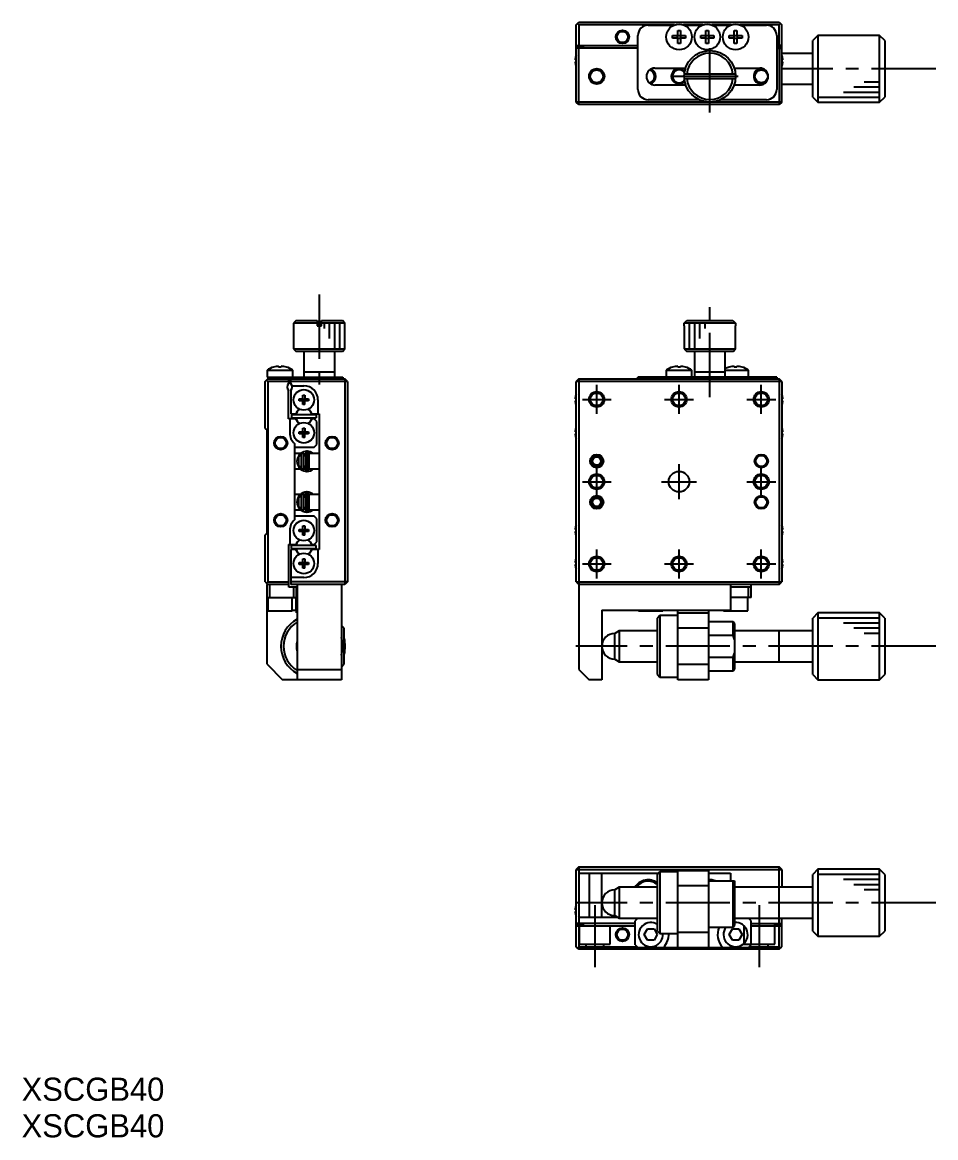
# Model space of a CAD drawing. Extents: x 58 to 398, y -7 to 210.
# Drawn here: x 57.9 to 235.5, y -6.9 to 209.9 of the extents above; entities that cross this region are included whole.
import ezdxf

# ---------------------------------------------------------------- set-up
doc = ezdxf.new("R2010")
doc.units = 0
doc.header["$LTSCALE"] = 10
doc.linetypes.add('CENTER', pattern=[2, 1.25, -0.25, 0.25, -0.25])
doc.linetypes.add('DASHED', pattern=[3.5, 2, -1.5])
doc.layers.get('0').update_dxf_attribs({"linetype": 'CONTINUOUS'})
doc.layers.add('CENTER', color=1, linetype='CENTER')
doc.styles.get("Standard").update_dxf_attribs({"font": 'FGP教科書体NT-M'})

msp = doc.modelspace()

# ---------------------------------------------------------------- linework, layer by layer
at = {"color": 7, "linetype": 'CONTINUOUS'}
for p, q in [((165.56122, 209.418646), (166.06122, 209.918646)), ((165.56122, 194.418646), (165.56122, 209.418646)), ((165.81122, 209.668646), (166.06122, 209.418646)), ((166.06122, 209.918646), (205.06122, 209.918646)), ((166.06122, 209.418646), (166.06122, 205.418646)), ((184.708284, 209.418646), (166.06122, 209.418646)), ((179.56122, 209.368646), (184.581424, 209.368646)), ((185.30122, 207.328646), (185.30122, 208.327236)), ((185.30122, 208.327236), (185.82122, 208.327236)), ((185.82122, 208.327236), (185.82122, 207.328646)), ((190.208284, 209.418646), (186.414156, 209.418646)), ((186.541016, 209.368646), (190.081424, 209.368646)), ((190.80122, 207.328646), (190.80122, 208.327236)), ((190.80122, 208.327236), (191.32122, 208.327236)), ((191.32122, 208.327236), (191.32122, 207.328646)), ((195.708284, 209.418646), (191.914156, 209.418646)), ((192.041016, 209.368646), (195.581424, 209.368646)), ((196.30122, 207.328646), (196.30122, 208.327236)), ((196.30122, 208.327236), (196.82122, 208.327236)), ((196.82122, 208.327236), (196.82122, 207.328646)), ((205.06122, 209.418646), (197.414156, 209.418646)), ((197.541016, 209.368646), (202.56122, 209.368646)), ((205.06122, 209.918646), (205.56122, 209.418646)), ((205.06122, 209.418646), (205.31122, 209.668646)), ((205.06122, 205.418646), (205.06122, 209.418646)), ((205.56122, 194.418646), (205.56122, 209.418646)), ((177.56122, 196.868646), (177.56122, 207.368646)), ((184.302631, 207.328646), (185.30122, 207.328646)), ((184.302631, 206.808646), (184.302631, 207.328646)), ((185.30122, 206.808646), (184.302631, 206.808646)), ((185.259845, 206.808646), (185.259845, 207.328646)), ((185.30122, 207.370021), (185.82122, 207.370021)), ((185.30122, 205.810057), (185.30122, 206.808646)), ((185.82122, 206.767271), (185.30122, 206.767271)), ((185.82122, 207.328646), (186.81981, 207.328646)), ((186.81981, 206.808646), (185.82122, 206.808646)), ((185.82122, 206.808646), (185.82122, 205.810057)), ((185.862595, 207.328646), (185.862595, 206.808646)), ((186.81981, 207.328646), (186.81981, 206.808646)), ((189.802631, 207.328646), (190.80122, 207.328646)), ((189.802631, 206.808646), (189.802631, 207.328646)), ((190.80122, 206.808646), (189.802631, 206.808646)), ((190.759845, 206.808646), (190.759845, 207.328646)), ((190.80122, 207.370021), (191.32122, 207.370021)), ((190.80122, 205.810057), (190.80122, 206.808646)), ((191.32122, 206.767271), (190.80122, 206.767271)), ((191.32122, 207.328646), (192.31981, 207.328646)), ((192.31981, 206.808646), (191.32122, 206.808646)), ((191.32122, 206.808646), (191.32122, 205.810057)), ((191.362595, 207.328646), (191.362595, 206.808646)), ((192.31981, 207.328646), (192.31981, 206.808646)), ((195.302631, 207.328646), (196.30122, 207.328646)), ((195.302631, 206.808646), (195.302631, 207.328646)), ((196.30122, 206.808646), (195.302631, 206.808646)), ((196.259845, 206.808646), (196.259845, 207.328646)), ((196.30122, 207.370021), (196.82122, 207.370021)), ((196.30122, 205.810057), (196.30122, 206.808646)), ((196.82122, 206.767271), (196.30122, 206.767271)), ((196.82122, 207.328646), (197.81981, 207.328646)), ((197.81981, 206.808646), (196.82122, 206.808646)), ((196.82122, 206.808646), (196.82122, 205.810057)), ((196.862595, 207.328646), (196.862595, 206.808646)), ((197.81981, 207.328646), (197.81981, 206.808646)), ((204.56122, 207.368646), (204.56122, 196.868646)), ((212.56122, 207.368646), (211.56122, 206.368646)), ((211.56122, 195.368646), (211.56122, 206.368646)), ((224.56122, 207.368646), (212.56122, 207.368646)), ((212.56122, 207.368646), (212.56122, 194.368646)), ((224.56122, 194.368646), (224.56122, 207.368646)), ((225.56122, 206.368646), (224.56122, 207.368646)), ((225.56122, 206.368646), (225.56122, 195.368646)), ((165.56122, 205.418646), (177.56122, 205.418646)), ((166.96122, 205.168646), (165.56122, 205.168646)), ((177.56122, 204.918646), (165.56122, 204.918646)), ((166.06122, 193.918646), (166.06122, 204.918646)), ((166.96122, 204.918646), (166.96122, 205.168646)), ((185.82122, 205.810057), (185.30122, 205.810057)), ((191.32122, 205.810057), (190.80122, 205.810057)), ((196.82122, 205.810057), (196.30122, 205.810057)), ((205.56122, 205.418646), (204.56122, 205.418646)), ((204.56122, 205.168646), (205.56122, 205.168646)), ((204.56122, 204.918646), (205.56122, 204.918646)), ((205.06122, 204.918646), (205.06122, 193.918646)), ((211.56122, 203.868646), (205.56122, 203.868646)), ((165.371361, 202.598646), (165.491699, 202.598646)), ((165.491699, 202.238646), (165.371361, 202.238646)), ((165.487076, 203.307262), (165.491699, 203.305008)), ((165.491699, 202.598646), (165.491699, 202.238646)), ((205.630742, 203.305008), (205.635364, 203.307262)), ((205.630742, 202.598646), (205.751079, 202.598646)), ((205.630742, 202.238646), (205.630742, 202.598646)), ((205.751079, 202.238646), (205.630742, 202.238646)), ((165.491699, 201.532285), (165.487076, 201.53003)), ((180.86122, 201.018646), (186.824133, 201.018646)), ((196.545195, 199.818646), (186.577246, 199.818646)), ((196.298308, 201.018646), (201.26122, 201.018646)), ((205.635364, 201.53003), (205.630742, 201.532285)), ((186.859093, 197.718646), (180.86122, 197.718646)), ((186.577246, 199.018646), (196.545195, 199.018646)), ((201.26122, 197.718646), (196.263347, 197.718646)), ((205.56122, 197.868646), (211.56122, 197.868646)), ((211.56122, 195.368646), (212.56122, 194.368646)), ((224.56122, 194.368646), (225.56122, 195.368646)), ((166.06122, 193.918646), (165.56122, 194.418646)), ((205.56122, 194.418646), (165.56122, 194.418646)), ((205.06122, 193.918646), (166.06122, 193.918646)), ((189.488179, 194.868646), (179.56122, 194.868646)), ((202.56122, 194.868646), (193.634261, 194.868646)), ((205.56122, 194.418646), (205.06122, 193.918646)), ((212.56122, 194.368646), (224.56122, 194.368646)), ((111.116162, 151.926847), (110.616162, 151.426847)), ((111.116162, 151.926847), (115.216162, 151.926847)), ((115.216162, 151.926847), (115.216162, 150.926847)), ((116.016162, 150.926847), (116.016162, 151.926847)), ((116.016162, 151.926847), (120.116162, 151.926847)), ((120.616162, 151.426847), (120.116162, 151.926847)), ((186.577246, 151.426847), (187.079033, 151.926847)), ((187.079033, 151.926847), (196.043407, 151.926847)), ((196.043407, 151.926847), (196.545195, 151.426847)), ((110.616162, 151.426847), (110.616162, 146.426847)), ((115.216162, 151.426847), (110.616162, 151.426847)), ((115.216162, 150.926847), (116.016162, 150.926847)), ((120.616162, 151.426847), (116.016162, 151.426847)), ((120.616162, 146.426847), (120.616162, 151.426847)), ((186.56122, 150.926847), (186.56122, 146.426847)), ((186.56122, 150.926847), (186.577246, 150.926847)), ((186.577246, 150.926847), (186.577246, 151.426847)), ((196.545195, 151.426847), (186.577246, 151.426847)), ((196.545195, 151.426847), (196.545195, 150.926847)), ((196.545195, 150.926847), (196.56122, 150.926847)), ((196.56122, 146.426847), (196.56122, 150.926847)), ((110.616162, 146.426847), (111.116162, 145.926847)), ((110.616162, 146.426847), (120.616162, 146.426847)), ((120.116162, 145.926847), (111.116162, 145.926847)), ((112.616162, 145.926847), (112.616162, 140.926847)), ((118.616162, 140.926847), (118.616162, 145.926847)), ((120.116162, 145.926847), (120.616162, 146.426847)), ((186.56122, 146.426847), (187.06122, 145.926847)), ((186.56122, 146.426847), (196.56122, 146.426847)), ((196.06122, 145.926847), (187.06122, 145.926847)), ((188.56122, 145.926847), (188.56122, 140.926847)), ((194.56122, 140.926847), (194.56122, 145.926847)), ((196.06122, 145.926847), (196.56122, 146.426847)), ((105.466162, 142.318504), (105.466162, 140.926847)), ((105.466162, 142.318504), (110.466162, 142.318504)), ((105.466162, 140.926847), (120.166162, 140.926847)), ((105.666162, 140.626847), (105.666162, 140.926847)), ((106.707573, 142.889428), (106.704229, 142.896283)), ((107.706162, 142.889428), (107.706162, 143.0618)), ((108.226162, 142.889428), (107.706162, 142.889428)), ((108.226162, 143.0618), (108.226162, 142.889428)), ((109.228095, 142.896283), (109.224752, 142.889428)), ((110.466162, 140.926847), (110.466162, 142.318504)), ((118.616162, 141.926847), (112.616162, 141.926847)), ((120.166162, 140.926847), (120.166162, 140.626847)), ((204.56122, 140.926847), (177.56122, 140.926847)), ((177.56122, 140.626847), (177.56122, 140.926847)), ((183.06122, 142.318504), (183.06122, 140.926847)), ((183.06122, 142.318504), (188.06122, 142.318504)), ((184.302631, 142.889428), (184.299287, 142.896283)), ((185.30122, 142.889428), (185.30122, 143.0618)), ((185.82122, 142.889428), (185.30122, 142.889428)), ((185.82122, 143.0618), (185.82122, 142.889428)), ((186.823153, 142.896283), (186.81981, 142.889428)), ((188.06122, 140.926847), (188.06122, 142.318504)), ((194.56122, 141.926847), (188.56122, 141.926847)), ((194.56122, 142.318504), (199.06122, 142.318504)), ((195.302631, 142.889428), (195.299287, 142.896283)), ((196.30122, 142.889428), (196.30122, 143.0618)), ((196.82122, 142.889428), (196.30122, 142.889428)), ((196.82122, 143.0618), (196.82122, 142.889428)), ((197.823153, 142.896283), (197.81981, 142.889428)), ((199.06122, 140.926847), (199.06122, 142.318504)), ((204.56122, 140.926847), (204.56122, 140.626847)), ((105.116162, 140.126847), (105.616162, 140.626847)), ((105.116162, 130.976847), (105.116162, 140.126847)), ((105.616162, 140.126847), (105.366162, 140.376847)), ((105.616162, 140.626847), (120.616162, 140.626847)), ((105.616162, 140.126847), (105.616162, 101.126847)), ((109.616162, 140.126847), (105.616162, 140.126847)), ((109.616162, 140.626847), (109.616162, 139.688285)), ((110.116162, 139.688285), (110.116162, 140.626847)), ((121.116162, 140.126847), (110.116162, 140.126847)), ((110.334408, 139.276847), (112.616162, 139.276847)), ((121.116162, 140.126847), (120.616162, 140.626847)), ((120.616162, 140.626847), (120.616162, 100.626847)), ((121.116162, 140.126847), (121.116162, 101.126847)), ((166.06122, 140.626847), (165.56122, 140.126847)), ((165.56122, 101.126847), (165.56122, 140.126847)), ((205.56122, 140.126847), (165.56122, 140.126847)), ((166.06122, 140.626847), (205.06122, 140.626847)), ((166.06122, 140.626847), (166.06122, 84.126847)), ((205.56122, 140.126847), (205.06122, 140.626847)), ((205.06122, 140.626847), (205.06122, 100.626847)), ((205.56122, 140.126847), (205.56122, 101.126847)), ((109.616162, 132.826847), (109.616162, 138.365409)), ((110.116162, 138.365409), (110.116162, 133.826847)), ((111.729801, 136.706847), (112.436162, 136.706847)), ((111.729801, 136.346847), (111.729801, 136.706847)), ((112.436162, 137.413209), (112.796162, 137.413209)), ((112.436162, 136.706847), (112.436162, 137.413209)), ((112.446534, 136.696475), (112.436162, 136.706847)), ((112.446534, 136.357219), (112.446534, 136.696475)), ((112.446534, 136.696475), (112.78579, 136.696475)), ((112.78579, 136.696475), (112.796162, 136.706847)), ((112.78579, 136.696475), (112.78579, 136.357219)), ((112.796162, 137.413209), (112.796162, 136.706847)), ((112.796162, 136.706847), (113.502524, 136.706847)), ((113.502524, 136.706847), (113.502524, 136.346847)), ((165.371361, 136.706847), (165.491699, 136.706847)), ((165.487076, 137.415463), (165.491699, 137.413209)), ((165.491699, 136.706847), (165.491699, 136.346847)), ((205.630742, 137.413209), (205.635364, 137.415463)), ((205.630742, 136.346847), (205.630742, 136.706847)), ((205.630742, 136.706847), (205.751079, 136.706847)), ((112.436162, 136.346847), (111.729801, 136.346847)), ((112.446534, 136.357219), (112.436162, 136.346847)), ((112.436162, 135.640486), (112.436162, 136.346847)), ((112.796162, 135.640486), (112.436162, 135.640486)), ((112.78579, 136.357219), (112.446534, 136.357219)), ((112.78579, 136.357219), (112.796162, 136.346847)), ((113.502524, 136.346847), (112.796162, 136.346847)), ((112.796162, 135.640486), (112.796162, 136.346847)), ((115.366162, 136.526847), (115.366162, 133.826847)), ((165.491699, 136.346847), (165.371361, 136.346847)), ((165.491699, 135.640486), (165.487076, 135.638231)), ((205.751079, 136.346847), (205.630742, 136.346847)), ((205.635364, 135.638231), (205.630742, 135.640486)), ((111.065357, 132.826847), (109.616162, 132.826847)), ((109.866162, 132.826847), (109.866162, 130.126847)), ((110.116162, 133.826847), (111.065357, 133.826847)), ((115.016162, 133.626847), (110.216162, 133.626847)), ((110.216162, 133.626847), (110.216162, 133.026847)), ((110.216162, 133.026847), (115.016162, 133.026847)), ((111.215523, 134.086942), (111.065357, 133.826847)), ((111.215523, 132.566752), (111.065357, 132.826847)), ((114.166968, 133.826847), (114.016802, 134.086942)), ((114.166968, 132.826847), (114.016802, 132.566752)), ((114.166968, 133.826847), (115.616162, 133.826847)), ((114.616162, 132.826847), (114.166968, 132.826847)), ((115.116162, 132.326847), (114.616162, 132.826847)), ((115.016162, 133.626847), (115.016162, 133.026847)), ((115.116162, 127.826847), (115.116162, 132.326847)), ((115.616162, 133.826847), (115.616162, 107.426847)), ((105.116162, 130.976847), (105.466162, 130.626847)), ((105.466162, 110.626847), (105.466162, 130.626847)), ((111.729801, 130.306847), (112.436162, 130.306847)), ((111.729801, 129.946847), (111.729801, 130.306847)), ((112.436162, 131.013209), (112.796162, 131.013209)), ((112.436162, 130.306847), (112.436162, 131.013209)), ((112.446534, 130.296475), (112.436162, 130.306847)), ((112.446534, 129.957219), (112.446534, 130.296475)), ((112.446534, 130.296475), (112.78579, 130.296475)), ((112.78579, 130.296475), (112.796162, 130.306847)), ((112.78579, 130.296475), (112.78579, 129.957219)), ((112.796162, 131.013209), (112.796162, 130.306847)), ((112.796162, 130.306847), (113.502524, 130.306847)), ((113.502524, 130.306847), (113.502524, 129.946847)), ((165.371361, 130.306847), (165.491699, 130.306847)), ((165.487076, 131.015463), (165.491699, 131.013209)), ((165.491699, 130.306847), (165.491699, 129.946847)), ((205.630742, 131.013209), (205.635364, 131.015463)), ((205.630742, 129.946847), (205.630742, 130.306847)), ((205.630742, 130.306847), (205.751079, 130.306847)), ((110.816162, 128.047785), (110.816162, 113.205909)), ((112.436162, 129.946847), (111.729801, 129.946847)), ((112.446534, 129.957219), (112.436162, 129.946847)), ((112.436162, 129.240486), (112.436162, 129.946847)), ((112.796162, 129.240486), (112.436162, 129.240486)), ((112.78579, 129.957219), (112.446534, 129.957219)), ((112.78579, 129.957219), (112.796162, 129.946847)), ((113.502524, 129.946847), (112.796162, 129.946847)), ((112.796162, 129.240486), (112.796162, 129.946847)), ((165.491699, 129.946847), (165.371361, 129.946847)), ((165.491699, 129.240486), (165.487076, 129.238231)), ((205.751079, 129.946847), (205.630742, 129.946847)), ((205.635364, 129.238231), (205.630742, 129.240486)), ((110.816162, 127.326847), (114.616162, 127.326847)), ((112.037728, 126.126847), (110.816162, 126.126847)), ((111.616162, 125.543362), (112.116162, 126.07253)), ((112.616162, 126.126847), (112.116162, 126.126847)), ((112.116162, 126.126847), (112.116162, 123.126847)), ((112.61603, 126.007241), (113.022593, 126.118105)), ((112.616162, 123.126847), (112.616162, 126.126847)), ((112.816162, 125.626847), (112.816162, 126.076677)), ((113.022644, 126.329925), (113.022644, 122.829925)), ((113.995394, 126.368958), (113.246921, 126.528464)), ((113.451361, 126.37593), (113.420047, 126.361931)), ((113.422644, 122.829925), (113.422644, 126.329925)), ((113.422971, 125.742993), (113.424005, 125.757687)), ((113.424005, 125.757687), (113.425745, 125.772313)), ((113.425745, 125.772313), (113.428186, 125.786837)), ((113.428186, 125.786837), (113.431323, 125.801223)), ((113.431323, 125.801223), (113.435149, 125.81544)), ((113.435149, 125.81544), (113.439656, 125.829454)), ((113.439656, 125.829454), (113.444835, 125.843233)), ((113.444835, 125.843233), (113.450674, 125.856743)), ((113.450674, 125.856743), (113.457162, 125.869954)), ((113.483496, 126.388416), (113.451361, 126.37593)), ((113.457162, 125.869954), (113.464284, 125.882833)), ((113.464284, 125.882833), (113.472026, 125.89535)), ((113.472026, 125.89535), (113.48037, 125.907474)), ((113.48037, 125.907474), (113.4893, 125.919176)), ((113.516201, 126.399278), (113.483496, 126.388416)), ((113.4893, 125.919176), (113.498795, 125.930426)), ((113.498795, 125.930426), (113.508835, 125.941195)), ((113.508835, 125.941195), (113.519398, 125.951457)), ((113.549396, 126.408489), (113.516201, 126.399278)), ((113.519398, 125.951457), (113.530461, 125.961185)), ((113.530461, 125.961185), (113.541997, 125.970351)), ((113.541997, 125.970351), (113.553981, 125.978933)), ((113.582999, 126.416028), (113.549396, 126.408489)), ((113.553981, 125.978933), (113.566385, 125.986906)), ((113.566385, 125.986906), (113.57918, 125.994247)), ((113.57918, 125.994247), (113.592335, 126.000936)), ((113.616928, 126.421875), (113.582999, 126.416028)), ((113.592335, 126.000936), (113.605817, 126.006953)), ((113.605817, 126.006953), (113.616139, 126.01102)), ((113.616162, 126.126847), (113.616162, 123.126847)), ((115.616162, 126.126847), (113.616162, 126.126847)), ((113.651101, 126.426018), (113.616928, 126.421875)), ((113.685435, 126.428447), (113.651101, 126.426018)), ((113.719847, 126.429154), (113.685435, 126.428447)), ((113.754251, 126.428139), (113.719847, 126.429154)), ((113.788566, 126.425403), (113.754251, 126.428139)), ((113.822706, 126.420953), (113.788566, 126.425403)), ((113.856589, 126.414799), (113.822706, 126.420953)), ((113.890132, 126.406956), (113.856589, 126.414799)), ((113.923253, 126.39744), (113.890132, 126.406956)), ((113.918055, 126.140867), (113.911469, 126.126847)), ((113.924577, 126.155201), (113.918055, 126.140867)), ((113.994766, 126.36927), (113.922135, 126.12684)), ((113.955868, 126.386277), (113.923253, 126.39744)), ((113.930993, 126.169759), (113.924577, 126.155201)), ((113.937263, 126.184446), (113.930993, 126.169759)), ((113.943345, 126.19917), (113.937263, 126.184446)), ((113.949201, 126.213836), (113.943345, 126.19917)), ((113.954795, 126.228351), (113.949201, 126.213836)), ((113.960089, 126.242623), (113.954795, 126.228351)), ((113.986219, 126.374208), (113.955868, 126.386277)), ((113.965051, 126.25656), (113.960089, 126.242623)), ((113.96965, 126.270075), (113.965051, 126.25656)), ((113.973854, 126.283079), (113.96965, 126.270075)), ((113.977639, 126.295491), (113.973854, 126.283079)), ((113.980979, 126.307232), (113.977639, 126.295491)), ((113.983853, 126.318226), (113.980979, 126.307232)), ((113.986243, 126.328403), (113.983853, 126.318226)), ((113.984538, 126.374562), (113.986797, 126.373909)), ((114.40743, 126.126867), (113.985676, 126.373166)), ((113.988134, 126.3377), (113.986243, 126.328403)), ((113.986797, 126.373909), (113.988553, 126.372085)), ((113.989514, 126.346055), (113.988134, 126.3377)), ((113.988553, 126.372085), (113.989795, 126.369102)), ((113.990374, 126.353417), (113.989514, 126.346055)), ((113.989795, 126.369102), (113.990515, 126.364977)), ((113.990708, 126.359737), (113.990374, 126.353417)), ((113.990515, 126.364977), (113.990708, 126.359737)), ((114.616162, 127.326847), (115.116162, 127.826847)), ((111.616162, 123.710332), (111.616162, 125.543362)), ((112.116162, 123.181164), (111.616162, 123.710332)), ((113.022644, 125.626847), (112.616162, 125.626847)), ((112.616162, 123.626847), (113.022644, 123.626847)), ((112.816162, 123.126847), (112.816162, 123.626847)), ((113.422644, 125.729038), (113.422971, 125.742993)), ((113.616162, 125.626847), (113.422644, 125.626847)), ((113.422644, 123.626847), (113.616162, 123.626847)), ((110.816162, 123.126847), (111.924328, 123.126847)), ((112.116162, 123.126847), (112.616162, 123.126847)), ((113.02259, 123.042032), (112.616077, 123.152274)), ((112.681646, 123.126847), (112.816162, 123.126847)), ((113.422694, 123.425489), (113.422644, 123.430812)), ((113.423313, 123.410767), (113.422694, 123.425489)), ((113.650981, 123.089342), (113.422703, 123.041719)), ((113.424641, 123.396089), (113.423313, 123.410767)), ((113.426674, 123.381489), (113.424641, 123.396089)), ((113.429408, 123.367002), (113.426674, 123.381489)), ((113.432839, 123.35266), (113.429408, 123.367002)), ((113.43696, 123.338497), (113.432839, 123.35266)), ((113.441761, 123.324548), (113.43696, 123.338497)), ((113.447235, 123.310845), (113.441761, 123.324548)), ((113.45337, 123.29742), (113.447235, 123.310845)), ((113.460152, 123.284307), (113.45337, 123.29742)), ((113.467569, 123.271538), (113.460152, 123.284307)), ((113.475604, 123.259144), (113.467569, 123.271538)), ((113.484241, 123.247156), (113.475604, 123.259144)), ((113.493461, 123.235605), (113.484241, 123.247156)), ((113.503243, 123.224521), (113.493461, 123.235605)), ((113.513566, 123.213933), (113.503243, 123.224521)), ((113.524407, 123.203868), (113.513566, 123.213933)), ((113.535739, 123.194355), (113.524407, 123.203868)), ((113.547538, 123.185418), (113.535739, 123.194355)), ((113.559775, 123.177084), (113.547538, 123.185418)), ((113.57242, 123.169375), (113.559775, 123.177084)), ((113.585443, 123.162314), (113.57242, 123.169375)), ((113.598809, 123.155922), (113.585443, 123.162314)), ((113.612487, 123.150218), (113.598809, 123.155922)), ((113.616139, 123.148831), (113.612487, 123.150218)), ((113.616162, 123.126847), (115.616162, 123.126847)), ((113.763648, 123.126509), (113.650981, 123.089342)), ((113.926817, 122.763161), (113.986219, 122.785642)), ((113.981935, 122.785738), (113.984538, 122.785288)), ((113.984538, 122.785288), (113.98418, 122.78615)), ((113.986219, 122.785642), (113.984538, 122.785288)), ((113.986976, 122.786057), (113.986219, 122.785642)), ((111.925032, 118.126847), (110.816162, 118.126847)), ((111.616162, 117.543362), (112.116162, 118.07253)), ((111.616162, 115.710332), (111.616162, 117.543362)), ((112.616162, 118.126847), (112.116162, 118.126847)), ((112.116162, 118.126847), (112.116162, 115.126847)), ((112.615972, 118.101376), (113.022641, 118.211669)), ((112.616162, 115.126847), (112.616162, 118.126847)), ((113.022644, 117.626847), (112.616162, 117.626847)), ((112.816162, 118.126847), (112.681988, 118.126847)), ((112.816162, 117.626847), (112.816162, 118.126847)), ((113.022644, 118.423769), (113.022644, 114.923769)), ((113.422644, 114.923769), (113.422644, 118.423769)), ((113.422644, 117.822882), (113.422971, 117.836836)), ((113.616162, 117.626847), (113.422644, 117.626847)), ((113.422736, 118.211971), (113.651257, 118.164272)), ((113.422971, 117.836836), (113.424005, 117.851531)), ((113.424005, 117.851531), (113.425745, 117.866157)), ((113.425745, 117.866157), (113.428186, 117.88068)), ((113.428186, 117.88068), (113.431323, 117.895067)), ((113.431323, 117.895067), (113.435149, 117.909284)), ((113.435149, 117.909284), (113.439656, 117.923298)), ((113.439656, 117.923298), (113.444835, 117.937076)), ((113.444835, 117.937076), (113.450674, 117.950587)), ((113.450674, 117.950587), (113.457162, 117.963797)), ((113.457162, 117.963797), (113.464284, 117.976677)), ((113.464284, 117.976677), (113.472026, 117.989194)), ((113.472026, 117.989194), (113.48037, 118.001318)), ((113.48037, 118.001318), (113.4893, 118.01302)), ((113.4893, 118.01302), (113.498795, 118.02427)), ((113.498795, 118.02427), (113.508835, 118.035039)), ((113.508835, 118.035039), (113.519398, 118.045301)), ((113.519398, 118.045301), (113.530461, 118.055028)), ((113.530461, 118.055028), (113.541997, 118.064195)), ((113.541997, 118.064195), (113.553981, 118.072777)), ((113.553981, 118.072777), (113.566385, 118.080749)), ((113.566385, 118.080749), (113.57918, 118.088091)), ((113.57918, 118.088091), (113.592335, 118.09478)), ((113.592335, 118.09478), (113.605817, 118.100797)), ((113.605817, 118.100797), (113.616139, 118.104863)), ((113.616162, 118.126847), (113.616162, 115.126847)), ((115.616162, 118.126847), (113.616162, 118.126847)), ((113.651257, 118.164272), (113.763928, 118.127081)), ((113.939195, 118.486226), (113.924807, 118.490793)), ((113.986219, 118.468052), (113.939146, 118.486072)), ((113.984538, 118.468406), (113.984161, 118.467498)), ((113.986219, 118.468052), (113.984538, 118.468406)), ((113.986976, 118.467637), (113.986219, 118.468052)), ((110.816162, 115.126847), (112.038148, 115.126847)), ((112.116162, 115.181164), (111.616162, 115.710332)), ((112.116162, 115.126847), (112.616162, 115.126847)), ((113.022623, 115.135586), (112.616016, 115.24646)), ((112.616162, 115.626847), (113.022644, 115.626847)), ((112.816162, 115.177463), (112.816162, 115.626847)), ((113.422644, 115.626847), (113.616162, 115.626847)), ((113.422694, 115.519333), (113.422644, 115.524656)), ((113.423313, 115.504611), (113.422694, 115.519333)), ((113.424641, 115.489933), (113.423313, 115.504611)), ((113.426674, 115.475333), (113.424641, 115.489933)), ((113.429408, 115.460845), (113.426674, 115.475333)), ((113.432839, 115.446504), (113.429408, 115.460845)), ((113.43696, 115.432341), (113.432839, 115.446504)), ((113.441761, 115.418392), (113.43696, 115.432341)), ((113.447235, 115.404688), (113.441761, 115.418392)), ((113.45337, 115.391264), (113.447235, 115.404688)), ((113.460152, 115.378151), (113.45337, 115.391264)), ((113.467569, 115.365382), (113.460152, 115.378151)), ((113.475604, 115.352988), (113.467569, 115.365382)), ((113.484241, 115.341), (113.475604, 115.352988)), ((113.493461, 115.329449), (113.484241, 115.341)), ((113.503243, 115.318365), (113.493461, 115.329449)), ((113.513566, 115.307777), (113.503243, 115.318365)), ((113.524407, 115.297712), (113.513566, 115.307777)), ((113.535739, 115.288198), (113.524407, 115.297712)), ((113.547538, 115.279262), (113.535739, 115.288198)), ((113.559775, 115.270928), (113.547538, 115.279262)), ((113.57242, 115.263219), (113.559775, 115.270928)), ((113.585443, 115.256158), (113.57242, 115.263219)), ((113.598809, 115.249766), (113.585443, 115.256158)), ((113.612487, 115.244061), (113.598809, 115.249766)), ((113.616139, 115.242675), (113.612487, 115.244061)), ((113.616162, 115.126847), (115.616162, 115.126847)), ((113.918055, 115.112827), (113.911469, 115.126847)), ((113.924577, 115.098493), (113.918055, 115.112827)), ((113.994766, 114.884424), (113.922135, 115.126855)), ((113.930993, 115.083936), (113.924577, 115.098493)), ((113.937263, 115.069248), (113.930993, 115.083936)), ((113.943345, 115.054525), (113.937263, 115.069248)), ((113.949201, 115.039858), (113.943345, 115.054525)), ((113.954795, 115.025343), (113.949201, 115.039858)), ((113.960089, 115.011071), (113.954795, 115.025343)), ((113.965051, 114.997134), (113.960089, 115.011071)), ((113.96965, 114.98362), (113.965051, 114.997134)), ((113.973854, 114.970615), (113.96965, 114.98362)), ((113.977639, 114.958203), (113.973854, 114.970615)), ((113.980979, 114.946462), (113.977639, 114.958203)), ((113.983853, 114.935468), (113.980979, 114.946462)), ((113.986243, 114.925291), (113.983853, 114.935468)), ((113.985676, 114.880528), (114.407338, 115.126757)), ((113.988134, 114.915995), (113.986243, 114.925291)), ((113.989514, 114.907639), (113.988134, 114.915995)), ((114.616162, 113.926847), (110.816162, 113.926847)), ((113.248175, 114.725247), (113.932102, 114.85878)), ((113.419998, 114.891787), (113.43207, 114.886168)), ((113.43207, 114.886168), (113.463849, 114.872692)), ((113.463849, 114.872692), (113.496244, 114.860828)), ((113.496244, 114.860828), (113.529175, 114.850603)), ((113.529175, 114.850603), (113.562561, 114.842041)), ((113.562561, 114.842041), (113.596321, 114.835162)), ((113.596321, 114.835162), (113.630371, 114.829982)), ((113.630371, 114.829982), (113.664628, 114.826513)), ((113.664628, 114.826513), (113.699009, 114.824763)), ((113.699009, 114.824763), (113.73343, 114.824735)), ((113.73343, 114.824735), (113.767807, 114.82643)), ((113.767807, 114.82643), (113.802057, 114.829842)), ((113.802057, 114.829842), (113.836095, 114.834964)), ((113.836095, 114.834964), (113.86984, 114.841782)), ((113.86984, 114.841782), (113.903208, 114.850281)), ((113.903208, 114.850281), (113.93612, 114.86044)), ((113.93612, 114.86044), (113.968493, 114.872235)), ((113.968493, 114.872235), (113.986219, 114.879486)), ((113.984538, 114.879132), (113.986797, 114.879785)), ((113.986797, 114.879785), (113.988553, 114.881609)), ((113.988553, 114.881609), (113.989795, 114.884593)), ((113.990374, 114.900278), (113.989514, 114.907639)), ((113.989795, 114.884593), (113.990515, 114.888717)), ((113.990708, 114.893957), (113.990374, 114.900278)), ((113.990515, 114.888717), (113.990708, 114.893957)), ((115.116162, 113.426847), (114.616162, 113.926847)), ((115.116162, 108.926847), (115.116162, 113.426847)), ((105.466162, 110.626847), (105.116162, 110.276847)), ((109.866162, 111.126847), (109.866162, 108.426847)), ((111.729801, 111.306847), (112.436162, 111.306847)), ((111.729801, 110.946847), (111.729801, 111.306847)), ((112.436162, 110.946847), (111.729801, 110.946847)), ((112.436162, 112.013209), (112.796162, 112.013209)), ((112.436162, 111.306847), (112.436162, 112.013209)), ((112.446534, 111.296475), (112.436162, 111.306847)), ((112.446534, 110.957219), (112.436162, 110.946847)), ((112.436162, 110.240486), (112.436162, 110.946847)), ((112.446534, 110.957219), (112.446534, 111.296475)), ((112.446534, 111.296475), (112.78579, 111.296475)), ((112.78579, 110.957219), (112.446534, 110.957219)), ((112.78579, 111.296475), (112.796162, 111.306847)), ((112.78579, 111.296475), (112.78579, 110.957219)), ((112.78579, 110.957219), (112.796162, 110.946847)), ((112.796162, 112.013209), (112.796162, 111.306847)), ((112.796162, 111.306847), (113.502524, 111.306847)), ((113.502524, 110.946847), (112.796162, 110.946847)), ((112.796162, 110.240486), (112.796162, 110.946847)), ((113.502524, 111.306847), (113.502524, 110.946847)), ((165.371361, 111.306847), (165.491699, 111.306847)), ((165.491699, 110.946847), (165.371361, 110.946847)), ((165.487076, 112.015463), (165.491699, 112.013209)), ((165.491699, 111.306847), (165.491699, 110.946847)), ((205.630742, 112.013209), (205.635364, 112.015463)), ((205.630742, 110.946847), (205.630742, 111.306847)), ((205.630742, 111.306847), (205.751079, 111.306847)), ((205.751079, 110.946847), (205.630742, 110.946847)), ((105.116162, 101.126847), (105.116162, 110.276847)), ((109.616162, 108.426847), (111.065357, 108.426847)), ((109.616162, 108.426847), (109.616162, 100.626847)), ((111.215523, 108.686942), (111.065357, 108.426847)), ((112.796162, 110.240486), (112.436162, 110.240486)), ((114.166968, 108.426847), (114.016802, 108.686942)), ((114.166968, 108.426847), (114.616162, 108.426847)), ((114.616162, 108.426847), (115.116162, 108.926847)), ((165.491699, 110.240486), (165.487076, 110.238231)), ((205.635364, 110.238231), (205.630742, 110.240486)), ((111.065357, 107.426847), (110.116162, 107.426847)), ((110.116162, 107.426847), (110.116162, 100.626847)), ((110.216162, 107.626847), (110.216162, 108.226847)), ((115.016162, 108.226847), (110.216162, 108.226847)), ((110.216162, 107.626847), (115.016162, 107.626847)), ((111.215523, 107.166752), (111.065357, 107.426847)), ((114.166968, 107.426847), (114.016802, 107.166752)), ((115.616162, 107.426847), (114.166968, 107.426847)), ((115.016162, 107.626847), (115.016162, 108.226847)), ((115.366162, 107.426847), (115.366162, 104.726847)), ((111.729801, 104.906847), (112.436162, 104.906847)), ((111.729801, 104.546847), (111.729801, 104.906847)), ((112.436162, 104.546847), (111.729801, 104.546847)), ((112.436162, 105.613209), (112.796162, 105.613209)), ((112.436162, 104.906847), (112.436162, 105.613209)), ((112.446534, 104.896475), (112.436162, 104.906847)), ((112.446534, 104.557219), (112.436162, 104.546847)), ((112.436162, 103.840486), (112.436162, 104.546847)), ((112.446534, 104.557219), (112.446534, 104.896475)), ((112.446534, 104.896475), (112.78579, 104.896475)), ((112.78579, 104.557219), (112.446534, 104.557219)), ((112.78579, 104.896475), (112.796162, 104.906847)), ((112.78579, 104.896475), (112.78579, 104.557219)), ((112.78579, 104.557219), (112.796162, 104.546847)), ((112.796162, 105.613209), (112.796162, 104.906847)), ((112.796162, 104.906847), (113.502524, 104.906847)), ((113.502524, 104.546847), (112.796162, 104.546847)), ((112.796162, 103.840486), (112.796162, 104.546847)), ((113.502524, 104.906847), (113.502524, 104.546847)), ((165.371361, 104.906847), (165.491699, 104.906847)), ((165.491699, 104.546847), (165.371361, 104.546847)), ((165.487076, 105.615463), (165.491699, 105.613209)), ((165.491699, 104.906847), (165.491699, 104.546847)), ((205.630742, 105.613209), (205.635364, 105.615463)), ((205.630742, 104.546847), (205.630742, 104.906847)), ((205.630742, 104.906847), (205.751079, 104.906847)), ((205.751079, 104.546847), (205.630742, 104.546847)), ((112.616162, 101.976847), (110.116162, 101.976847)), ((112.796162, 103.840486), (112.436162, 103.840486)), ((165.491699, 103.840486), (165.487076, 103.838231)), ((205.635364, 103.838231), (205.630742, 103.840486)), ((105.116162, 101.126847), (105.616162, 100.626847)), ((105.366162, 100.876847), (105.616162, 101.126847)), ((109.666162, 100.626847), (105.466162, 100.626847)), ((105.466162, 85.126847), (105.466162, 100.626847)), ((105.616162, 101.126847), (109.616162, 101.126847)), ((105.966162, 100.626847), (105.966162, 98.126847)), ((109.666162, 100.126847), (109.666162, 100.626847)), ((111.166162, 100.126847), (109.666162, 100.126847)), ((121.116162, 101.126847), (110.116162, 101.126847)), ((120.616162, 100.626847), (110.116162, 100.626847)), ((110.666162, 98.126847), (110.666162, 100.126847)), ((111.166162, 95.126847), (111.166162, 100.126847)), ((111.316162, 100.626847), (111.316162, 82.126847)), ((119.916162, 100.626847), (119.916162, 82.126847)), ((121.116162, 101.126847), (120.616162, 100.626847)), ((165.56122, 101.126847), (166.06122, 100.626847)), ((165.56122, 101.126847), (205.56122, 101.126847)), ((205.06122, 100.626847), (166.06122, 100.626847)), ((195.56122, 100.626847), (195.56122, 95.626847)), ((199.561222, 100.126847), (195.56122, 100.126847)), ((199.06122, 98.126847), (199.06122, 100.126847)), ((199.561222, 98.126847), (199.561222, 100.626847)), ((205.06122, 100.626847), (205.56122, 101.126847)), ((105.466162, 98.126847), (111.166162, 98.126847)), ((105.535341, 98.126847), (105.535341, 95.626847)), ((105.616162, 98.126847), (105.616162, 95.526847)), ((110.316162, 95.526847), (110.316162, 98.126847)), ((111.125899, 95.626847), (111.125899, 98.126847)), ((199.56122, 98.126847), (195.56122, 98.126847)), ((198.91122, 95.526847), (198.91122, 98.126847)), ((105.616162, 95.626847), (105.466162, 95.626847)), ((105.616162, 95.526847), (110.316162, 95.526847)), ((110.316162, 95.626847), (111.166162, 95.626847)), ((170.56122, 95.626847), (195.56122, 95.626847)), ((170.56122, 95.626847), (170.56122, 82.126847)), ((177.71122, 95.626847), (177.71122, 95.526847)), ((177.71122, 95.526847), (182.41122, 95.526847)), ((182.41122, 95.526847), (182.41122, 95.626847)), ((185.36122, 82.126847), (185.36122, 95.626847)), ((191.26122, 95.626847), (191.26122, 82.126847)), ((194.21122, 95.626847), (194.21122, 95.526847)), ((194.21122, 95.526847), (198.91122, 95.526847)), ((111.316162, 95.126847), (111.166162, 95.126847)), ((181.86122, 94.626847), (181.36122, 94.126847)), ((181.36122, 83.126847), (181.36122, 94.126847)), ((181.86122, 94.626847), (181.86122, 82.626847)), ((185.36122, 94.626847), (181.86122, 94.626847)), ((185.36122, 95.126847), (191.26122, 95.126847)), ((196.06122, 93.376847), (191.26122, 93.376847)), ((196.06122, 90.748167), (196.06122, 93.376847)), ((196.36122, 93.076847), (196.06122, 93.376847)), ((212.56122, 95.126847), (211.56122, 94.126847)), ((211.56122, 83.126847), (211.56122, 94.126847)), ((224.56122, 95.126847), (212.56122, 95.126847)), ((212.56122, 95.126847), (212.56122, 82.126847)), ((224.56122, 82.126847), (224.56122, 95.126847)), ((225.56122, 94.126847), (224.56122, 95.126847)), ((225.56122, 94.126847), (225.56122, 83.126847)), ((120.466162, 92.126847), (119.916162, 92.676847)), ((120.466162, 85.126847), (120.466162, 92.126847)), ((173.927246, 91.626847), (173.06122, 91.126847)), ((173.06122, 86.126847), (173.06122, 91.126745)), ((181.361201, 91.626847), (173.927246, 91.626847)), ((173.927246, 91.626724), (173.927246, 85.626847)), ((191.26122, 92.126847), (185.36122, 92.126847)), ((196.36122, 93.076847), (196.36122, 84.176847)), ((211.56122, 91.626847), (196.36124, 91.626847)), ((205.06122, 85.626842), (205.06122, 91.626852)), ((196.06122, 90.748167), (191.26122, 90.748167)), ((196.36122, 89.945938), (196.06122, 90.748167)), ((196.06122, 86.505527), (196.36122, 87.307756)), ((105.466162, 85.126847), (108.466162, 82.126847)), ((119.916162, 84.576847), (120.466162, 85.126847)), ((173.06122, 86.126847), (173.927246, 85.626847)), ((173.927246, 85.626847), (181.361201, 85.626847)), ((185.36122, 85.126847), (191.26122, 85.126847)), ((191.26122, 86.505527), (196.06122, 86.505527)), ((196.06122, 83.876847), (196.06122, 86.505527)), ((196.36124, 85.626847), (211.56122, 85.626847)), ((111.316162, 84.126847), (119.916162, 84.126847)), ((166.06122, 84.126847), (168.06122, 82.126847)), ((181.36122, 83.126847), (181.86122, 82.626847)), ((181.86122, 82.626847), (185.36122, 82.626847)), ((191.26122, 83.876847), (196.06122, 83.876847)), ((196.06122, 83.876847), (196.36122, 84.176847)), ((211.56122, 83.126847), (212.56122, 82.126847)), ((224.56122, 82.126847), (225.56122, 83.126847)), ((119.916162, 82.126847), (108.466162, 82.126847)), ((170.56122, 82.126847), (168.06122, 82.126847)), ((191.26122, 82.126847), (185.36122, 82.126847)), ((212.56122, 82.126847), (224.56122, 82.126847)), ((166.06122, 45.726723), (165.56122, 45.226723)), ((166.06122, 45.726723), (205.06122, 45.726723)), ((166.06122, 45.726723), (166.06122, 34.726723)), ((205.56122, 45.226723), (205.06122, 45.726723)), ((205.06122, 34.726723), (205.06122, 45.726723)), ((165.56122, 30.226723), (165.56122, 45.226723)), ((165.56122, 45.226723), (205.56122, 45.226723)), ((166.06122, 44.526723), (181.61122, 44.526723)), ((168.06122, 44.526723), (168.06122, 35.926723)), ((170.56122, 35.926723), (170.56122, 44.526723)), ((181.86122, 44.776723), (181.36122, 44.276723)), ((181.36122, 33.276723), (181.36122, 44.276723)), ((185.36122, 44.776723), (181.86122, 44.776723)), ((181.86122, 44.776723), (181.86122, 32.776723)), ((185.36122, 45.076723), (191.26122, 45.076723)), ((185.36122, 30.076723), (185.36122, 45.076723)), ((191.26122, 45.076723), (191.26122, 30.076723)), ((191.26122, 44.526723), (195.56122, 44.526723)), ((195.56122, 44.526723), (195.56122, 43.026723)), ((205.56122, 45.226723), (205.56122, 41.776723)), ((212.56122, 45.276723), (211.56122, 44.276723)), ((211.56122, 33.276723), (211.56122, 44.276723)), ((212.56122, 45.276723), (212.56122, 32.276723)), ((224.56122, 45.276723), (212.56122, 45.276723)), ((225.56122, 44.276723), (224.56122, 45.276723)), ((224.56122, 32.276723), (224.56122, 45.276723)), ((225.56122, 44.276723), (225.56122, 33.276723)), ((173.927246, 41.776723), (173.06122, 41.276723)), ((173.06122, 36.276723), (173.06122, 41.276723)), ((173.927246, 41.776723), (173.927246, 35.776723)), ((181.36122, 41.776723), (173.927246, 41.776723)), ((191.26122, 42.076723), (185.36122, 42.076723)), ((191.26122, 43.026723), (196.36122, 43.026723)), ((196.06122, 34.026723), (196.06122, 43.026723)), ((196.36122, 43.026723), (196.36122, 34.326723)), ((211.56122, 41.776723), (196.36122, 41.776723)), ((165.371361, 37.406723), (165.491699, 37.406723)), ((165.491699, 37.046723), (165.371361, 37.046723)), ((165.487076, 38.115339), (165.491699, 38.113085)), ((165.491699, 37.406723), (165.491699, 37.046723)), ((165.491699, 36.340362), (165.487076, 36.338107)), ((177.06122, 34.726723), (165.56122, 34.726723)), ((173.667438, 35.926723), (166.06122, 35.926723)), ((166.96122, 34.476723), (166.96122, 34.726723)), ((173.06122, 36.276723), (173.927246, 35.776723)), ((173.927246, 35.776723), (181.36122, 35.776723)), ((177.56122, 35.776723), (177.06122, 35.276723)), ((177.06122, 30.576723), (177.06122, 35.276723)), ((196.36122, 35.776723), (211.56122, 35.776723)), ((199.56122, 35.276723), (199.06122, 35.776723)), ((199.56122, 30.576723), (199.56122, 35.276723)), ((199.56122, 34.726723), (205.56122, 34.726723)), ((204.16122, 34.476723), (204.16122, 34.726723)), ((205.56122, 30.226723), (205.56122, 35.776723)), ((165.56122, 34.476723), (166.96122, 34.476723)), ((177.06122, 34.226723), (165.56122, 34.226723)), ((166.06122, 34.226723), (166.06122, 30.226723)), ((178.79105, 32.576723), (179.426135, 33.676723)), ((179.426135, 31.476723), (178.79105, 32.576723)), ((179.426135, 33.676723), (180.696306, 33.676723)), ((180.696306, 33.676723), (181.331391, 32.576723)), ((181.331391, 32.576723), (180.696306, 31.476723)), ((181.36122, 33.276723), (181.86122, 32.776723)), ((181.86122, 32.776723), (185.36122, 32.776723)), ((185.36122, 33.076723), (191.26122, 33.076723)), ((191.26122, 34.026723), (196.06122, 34.026723)), ((195.29105, 32.576723), (195.926135, 33.676723)), ((195.926135, 31.476723), (195.29105, 32.576723)), ((195.926135, 33.676723), (197.196306, 33.676723)), ((196.06122, 34.026723), (196.36122, 34.326723)), ((197.196306, 33.676723), (197.831391, 32.576723)), ((197.831391, 32.576723), (197.196306, 31.476723)), ((205.56122, 34.226723), (199.56122, 34.226723)), ((205.56122, 34.476723), (204.16122, 34.476723)), ((205.06122, 30.226723), (205.06122, 34.226723)), ((211.56122, 33.276723), (212.56122, 32.276723)), ((224.56122, 32.276723), (225.56122, 33.276723)), ((177.06122, 30.576723), (177.56122, 30.076723)), ((180.696306, 31.476723), (179.426135, 31.476723)), ((197.196306, 31.476723), (195.926135, 31.476723)), ((199.06122, 30.076723), (199.56122, 30.576723)), ((212.56122, 32.276723), (224.56122, 32.276723)), ((166.06122, 29.726723), (165.56122, 30.226723)), ((166.06122, 30.226723), (165.81122, 29.976723)), ((166.06122, 30.226723), (177.41122, 30.226723)), ((205.06122, 29.726723), (166.06122, 29.726723)), ((177.56122, 30.076723), (199.06122, 30.076723)), ((182.579376, 30.145902), (182.608748, 30.076723)), ((194.013692, 30.076723), (194.043065, 30.145902)), ((199.21122, 30.226723), (205.06122, 30.226723)), ((205.31122, 29.976723), (205.06122, 30.226723)), ((205.06122, 29.726723), (205.56122, 30.226723))]:
    msp.add_line(p, q, dxfattribs=at)
at = {"color": 3, "linetype": 'CONTINUOUS'}
for p, q in [((169.703345, 200.66054), (169.56122, 200.668646)), ((185.703345, 200.66054), (185.56122, 200.668646)), ((201.703345, 200.66054), (201.56122, 200.668646)), ((219.56122, 197.368646), (224.56122, 197.368646)), ((221.56122, 198.368646), (224.56122, 198.368646)), ((212.56122, 195.368646), (224.56122, 195.368646)), ((217.56122, 196.368646), (224.56122, 196.368646)), ((116.616162, 150.426847), (116.616162, 151.426847)), ((117.616162, 148.426847), (117.616162, 151.426847)), ((118.616162, 146.426847), (118.616162, 151.426847)), ((119.616162, 146.426847), (119.616162, 151.426847)), ((187.56122, 151.426847), (187.56122, 146.426847)), ((188.56122, 151.426847), (188.56122, 146.426847)), ((189.56122, 151.426847), (189.56122, 148.426847)), ((190.56122, 151.426847), (190.56122, 150.426847)), ((169.703345, 137.868741), (169.56122, 137.876847)), ((224.56122, 94.126847), (212.56122, 94.126847)), ((224.56122, 93.126847), (217.56122, 93.126847)), ((224.56122, 92.126847), (219.56122, 92.126847)), ((224.56122, 91.126847), (221.56122, 91.126847)), ((224.56122, 44.276723), (212.56122, 44.276723)), ((224.56122, 43.276723), (217.56122, 43.276723)), ((224.56122, 42.276723), (219.56122, 42.276723)), ((224.56122, 41.276723), (221.56122, 41.276723))]:
    msp.add_line(p, q, dxfattribs=at)
at = {"color": 3, "linetype": 'DASHED'}
for p, q in [((166.16122, 34.226723), (166.16122, 30.726723)), ((172.16122, 30.726723), (172.16122, 34.226723)), ((198.16122, 34.226723), (198.16122, 30.726723)), ((204.16122, 30.726723), (204.16122, 34.226723)), ((166.16122, 30.726723), (172.16122, 30.726723)), ((167.41122, 30.726723), (167.41122, 29.726723)), ((170.91122, 29.726723), (170.91122, 30.726723)), ((198.16122, 30.726723), (204.16122, 30.726723)), ((199.41122, 30.726723), (199.41122, 29.726723)), ((202.91122, 29.726723), (202.91122, 30.726723))]:
    msp.add_line(p, q, dxfattribs=at)
at = {"color": 3, "linetype": 'CONTINUOUS'}
for centre, radius in [((174.56122, 207.068646), 1.3), ((169.56122, 199.418646), 1.5), ((169.56122, 136.626847), 1.5), ((185.56122, 136.626847), 1.5), ((201.56122, 136.626847), 1.5), ((108.116162, 128.126847), 1.3), ((118.116162, 128.126847), 1.3), ((169.56122, 124.626847), 1.3), ((201.56122, 124.626847), 1.3), ((169.56122, 120.626847), 1.5), ((201.56122, 120.626847), 1.5), ((169.56122, 116.626847), 1.3), ((201.56122, 116.626847), 1.3), ((108.116162, 113.126847), 1.3), ((118.116162, 113.126847), 1.3), ((169.56122, 104.626847), 1.5), ((185.56122, 104.626847), 1.5), ((201.56122, 104.626847), 1.5), ((174.56122, 32.576723), 1.3)]:
    msp.add_circle(centre, radius, dxfattribs=at)
at = {"color": 7, "linetype": 'CONTINUOUS'}
for centre, radius in [((174.56122, 207.068646), 1.075), ((185.56122, 207.068646), 2.5), ((191.06122, 207.068646), 2.5), ((196.56122, 207.068646), 2.5), ((191.56122, 199.418646), 5), ((169.56122, 199.418646), 1.25), ((201.56122, 199.418646), 1.25), ((112.616162, 136.526847), 2), ((169.56122, 136.626847), 1.25), ((185.56122, 136.626847), 1.25), ((201.56122, 136.626847), 1.25), ((112.616162, 130.126847), 2), ((108.116162, 128.126847), 1.075), ((118.116162, 128.126847), 1.075), ((169.56122, 124.626847), 1.075), ((169.56122, 124.626847), 0.8), ((201.56122, 124.626847), 1.075), ((169.56122, 120.626847), 1.25), ((185.56122, 120.626847), 2), ((201.56122, 120.626847), 1.25), ((169.56122, 116.626847), 1.075), ((169.56122, 116.626847), 0.8), ((201.56122, 116.626847), 1.075), ((108.116162, 113.126847), 1.075), ((112.616162, 111.126847), 2), ((118.116162, 113.126847), 1.075), ((112.616162, 104.726847), 2), ((169.56122, 104.626847), 1.25), ((185.56122, 104.626847), 1.25), ((201.56122, 104.626847), 1.25), ((174.56122, 32.576723), 1.075)]:
    msp.add_circle(centre, radius, dxfattribs=at)
for centre, radius, start, end in [((179.56122, 207.368646), 2, 90, 180), ((202.56122, 207.368646), 2, 0, 90), ((191.56122, 199.418646), 4.5, 5.099689, 174.900311), ((168.56122, 202.418646), 3.194933, 163.893288, 176.770291), ((168.56122, 202.418646), 3.194933, 183.229709, 196.106712), ((168.56122, 202.418646), 3.2, 159.635865, 163.877467), ((202.56122, 202.418646), 3.2, 16.122533, 20.364135), ((202.56122, 202.418646), 3.194933, 3.229709, 16.106712), ((202.56122, 202.418646), 3.194933, 343.893288, 356.770291), ((168.56122, 202.418646), 3.2, 196.122533, 200.364135), ((180.86122, 199.368646), 1.65, 90, 270), ((179.56122, 199.418646), 1.25, 277.220583, 78.374221), ((185.56122, 199.418646), 1.25, 33.12294, 326.87706), ((201.26122, 199.368646), 1.65, 270, 90), ((202.56122, 202.418646), 3.2, 339.635865, 343.877467), ((191.56122, 199.418646), 4.5, 185.099689, 354.900311), ((179.56122, 196.868646), 2, 180, 270), ((202.56122, 196.868646), 2, 270, 0), ((107.966162, 138.576847), 4.5, 106.285843, 123.748989), ((107.966162, 138.576847), 4.492483, 93.317816, 106.26943), ((107.966162, 138.576847), 4.492483, 73.73057, 86.682184), ((107.966162, 138.576847), 4.5, 56.251011, 73.714157), ((185.56122, 138.576847), 4.5, 106.285843, 123.748989), ((185.56122, 138.576847), 4.492483, 93.317816, 106.26943), ((185.56122, 138.576847), 4.492483, 73.73057, 86.682184), ((185.56122, 138.576847), 4.5, 56.251011, 73.714157), ((196.56122, 138.576847), 4.5, 106.285843, 116.3878), ((196.56122, 138.576847), 4.492483, 93.317816, 106.26943), ((196.56122, 138.576847), 4.492483, 73.73057, 86.682184), ((196.56122, 138.576847), 4.5, 56.251011, 73.714157), ((110.366162, 139.026847), 1, 138.590378, 221.409622), ((109.366162, 139.026847), 1, 318.590378, 41.409622), ((112.616162, 136.526847), 2.75, 0, 90), ((168.56122, 136.526847), 3.194933, 163.893288, 176.770291), ((168.56122, 136.526847), 3.2, 159.635865, 163.877467), ((202.56122, 136.526847), 3.2, 16.122533, 20.364135), ((202.56122, 136.526847), 3.194933, 3.229709, 16.106712), ((112.616162, 133.326846), 1.5875, 120.433182, 169.10691), ((112.731067, 133.211942), 1.75, 121.881533, 150), ((112.616162, 133.326846), 1.5875, 10.89309, 59.566818), ((112.501257, 133.211942), 1.75, 30, 58.118467), ((168.56122, 136.526847), 3.194933, 183.229709, 196.106712), ((168.56122, 136.526847), 3.2, 196.122533, 200.364135), ((202.56122, 136.526847), 3.2, 339.635865, 343.877467), ((202.56122, 136.526847), 3.194933, 343.893288, 356.770291), ((112.616162, 133.326846), 1.5875, 190.893016, 239.566737), ((112.731067, 133.441752), 1.75, 210, 238.118467), ((112.616162, 133.326846), 1.5875, 300.433263, 349.106984), ((112.501257, 133.441752), 1.75, 301.881533, 330), ((112.616162, 130.126847), 2.75, 180, 229.114807), ((168.56122, 130.126847), 3.194933, 163.893288, 176.770291), ((168.56122, 130.126847), 3.2, 159.635865, 163.877467), ((202.56122, 130.126847), 3.2, 16.122533, 20.364135), ((202.56122, 130.126847), 3.194933, 3.229709, 16.106712), ((168.56122, 130.126847), 3.194933, 183.229709, 196.106712), ((168.56122, 130.126847), 3.2, 196.122533, 200.364135), ((202.56122, 130.126847), 3.2, 339.635865, 343.877467), ((202.56122, 130.126847), 3.194933, 343.893288, 356.770291), ((113.223026, 124.580151), 1.948858, 125.773996, 269.15248), ((113.225142, 124.571993), 1.956717, 90.861713, 125.684608), ((113.222644, 126.329925), 0.2, 0, 180), ((113.222644, 122.829925), 0.2, 180, 0), ((113.22103, 124.583954), 1.952745, 270.80821, 311.737778), ((113.222727, 116.67371), 1.948691, 90.744088, 269.197485), ((113.222644, 118.423769), 0.2, 0, 180), ((113.221036, 116.669766), 1.952722, 48.264476, 89.162579), ((113.222644, 114.923769), 0.2, 180, 0), ((112.616162, 111.126847), 2.75, 130.885193, 180), ((168.56122, 111.126847), 3.194933, 163.893288, 176.770291), ((168.56122, 111.126847), 3.194933, 183.229709, 196.106712), ((168.56122, 111.126847), 3.2, 159.635865, 163.877467), ((202.56122, 111.126847), 3.2, 16.122533, 20.364135), ((202.56122, 111.126847), 3.194933, 3.229709, 16.106712), ((202.56122, 111.126847), 3.194933, 343.893288, 356.770291), ((112.616162, 107.926848), 1.5875, 120.433263, 169.106984), ((112.731067, 107.811942), 1.75, 121.881533, 150), ((112.616162, 107.926848), 1.5875, 10.893016, 59.566737), ((112.501257, 107.811942), 1.75, 30, 58.118467), ((168.56122, 111.126847), 3.2, 196.122533, 200.364135), ((202.56122, 111.126847), 3.2, 339.635865, 343.877467), ((112.616162, 107.926848), 1.5875, 190.89309, 239.566818), ((112.731067, 108.041752), 1.75, 210, 238.118467), ((112.616162, 107.926848), 1.5875, 300.433182, 349.10691), ((112.501257, 108.041752), 1.75, 301.881533, 330), ((112.616162, 104.726847), 2.75, 270, 0), ((168.56122, 104.726847), 3.194933, 163.893288, 176.770291), ((168.56122, 104.726847), 3.194933, 183.229709, 196.106712), ((168.56122, 104.726847), 3.2, 159.635865, 163.877467), ((202.56122, 104.726847), 3.2, 16.122533, 20.364135), ((202.56122, 104.726847), 3.194933, 3.229709, 16.106712), ((202.56122, 104.726847), 3.194933, 343.893288, 356.770291), ((168.56122, 104.726847), 3.2, 196.122533, 200.364135), ((202.56122, 104.726847), 3.2, 339.635865, 343.877467), ((114.166162, 88.626847), 6, 118.35935, 241.64065), ((114.166162, 88.626847), 5.5, 121.21037, 238.78963), ((173.06122, 88.626847), 2.5, 90, 270), ((114.166162, 88.626847), 3, 161.805128, 198.194872), ((114.166162, 88.626847), 6, 343.402158, 16.597842), ((114.166162, 88.626847), 6.5, 345.749967, 14.250033), ((173.06122, 38.776723), 2.5, 90, 270), ((179.56122, 40.226723), 3, 53.130102, 148.891077), ((179.56122, 40.226723), 2.75, 49.114807, 145.692349), ((191.56122, 40.226723), 3, 68.96053, 95.73917), ((168.56122, 37.226723), 3.194933, 163.893288, 176.770291), ((168.56122, 37.226723), 3.194933, 183.229709, 196.106712), ((168.56122, 37.226723), 3.2, 159.635865, 163.877467), ((168.56122, 37.226723), 3.2, 196.122533, 200.364135), ((180.06122, 32.576723), 2.35, 56.413761, 4.882142), ((196.56122, 32.576723), 2.35, 141.901063, 94.882142), ((180.06122, 32.576723), 3.5, 316.010986, 3.275829), ((196.56122, 32.576723), 3.5, 155.525657, 223.989014)]:
    msp.add_arc(centre, radius, start, end, dxfattribs=at)
at = {"color": 3, "linetype": 'CONTINUOUS'}
for centre, start, end in [((179.56122, 199.418646), 286.012751, 70.33807), ((185.56122, 199.418646), 41.810315, 317.401187), ((201.56122, 199.418646), 75.045175, 304.074714)]:
    msp.add_arc(centre, 1.5, start, end, dxfattribs=at)
at = {"layer": 'CENTER', "color": 1, "linetype": 'CENTER'}
for p, q in [((191.56122, 192.418646), (191.56122, 206.418646)), ((235.466291, 200.868646), (205.466291, 200.868646)), ((184.56122, 199.418646), (198.56122, 199.418646)), ((115.616162, 157.026847), (115.616162, 137.026847)), ((191.56122, 137.026847), (191.56122, 157.026847)), ((169.56122, 133.826847), (169.56122, 139.426847)), ((185.56122, 133.826847), (185.56122, 139.426847)), ((201.56122, 133.826847), (201.56122, 139.426847)), ((166.76122, 136.626847), (172.36122, 136.626847)), ((182.76122, 136.626847), (188.36122, 136.626847)), ((198.76122, 136.626847), (204.36122, 136.626847)), ((185.56122, 117.226847), (185.56122, 124.026847)), ((169.56122, 117.826847), (169.56122, 123.426847)), ((201.56122, 117.826847), (201.56122, 123.426847)), ((166.76122, 120.626847), (172.36122, 120.626847)), ((182.16122, 120.626847), (188.96122, 120.626847)), ((198.76122, 120.626847), (204.36122, 120.626847)), ((169.56122, 101.826847), (169.56122, 107.426847)), ((185.56122, 101.826847), (185.56122, 107.426847)), ((201.56122, 101.826847), (201.56122, 107.426847)), ((166.76122, 104.626847), (172.36122, 104.626847)), ((182.76122, 104.626847), (188.36122, 104.626847)), ((198.76122, 104.626847), (204.36122, 104.626847)), ((235.466291, 88.626847), (165.466291, 88.626847)), ((235.466291, 38.776723), (165.466291, 38.776723)), ((169.16122, 38.294736), (169.16122, 26.257198)), ((201.16122, 38.294736), (201.16122, 26.257198))]:
    msp.add_line(p, q, dxfattribs=at)

# ---------------------------------------------------------------- texts
at = {"color": 7}
for p in [(57.738537, 0.281039), (57.738537, -6.826953)]:
    msp.add_text('XSCGB40', height=4.5, dxfattribs=at).set_placement(p)

doc.saveas('drawing.dxf')
